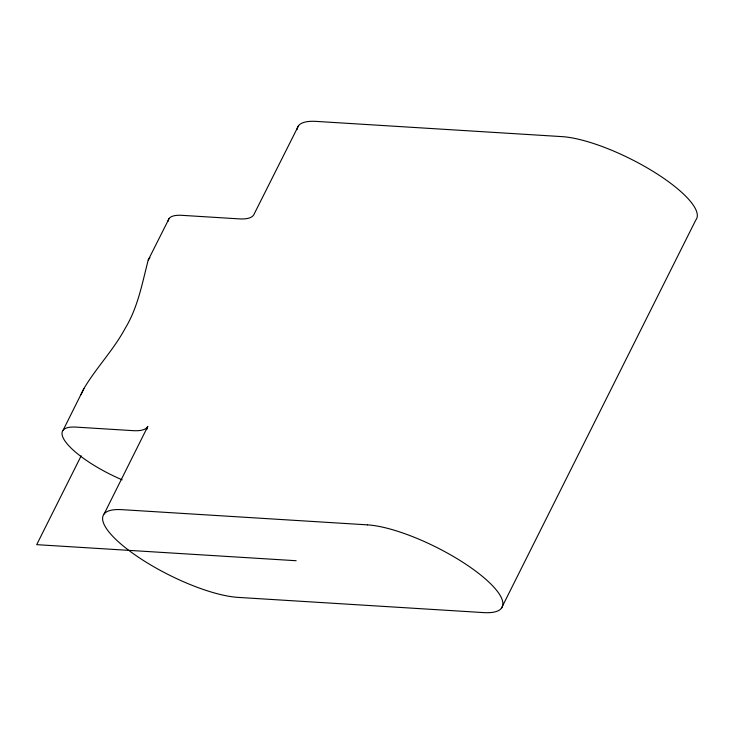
<?xml version="1.0" encoding="UTF-8"?>
<svg xmlns="http://www.w3.org/2000/svg" width="734" height="734" viewBox="0 0 734 734"><rect width="100%" height="100%" fill="white"/><g stroke="black" fill="none" stroke-linecap="round" stroke-linejoin="round"><path stroke-width="1.1" d="M169.169 218.429L148.213 260.056C142.203 283.251 137.919 307.408 125.248 328.245C113.687 349.834 96.374 367.55 83.915 388.534L63.124 430.207M80.988 394.653L83.915 388.534M104.118 513.956L147.736 426.546A68.546 19.24 26.6 0 1 133.028 430.647L75.941 427.115A61.693 17.313 26.6 0 0 67.913 444.749A61.693 17.313 26.6 0 0 122.193 479.834M81.208 455.777L36.7 544.656L296.151 560.721M501.377 608.303L695.795 220.044A85.685 24.048 26.6 0 0 654.361 172.187A85.685 24.048 26.6 0 0 561.923 136.616L316.345 121.404A85.685 24.048 26.6 0 0 297.031 129.634M298.536 125.697L253.781 214.768A68.546 19.24 26.6 0 1 239.082 218.87L181.986 215.337A61.693 17.313 26.6 0 0 168.086 221.264M148.213 260.056L149.947 257.606M146.8 429.647A85.685 24.048 26.6 0 1 147.736 426.546M367.505 524.865L121.927 509.662A85.685 24.048 26.6 0 0 128.789 550.353A85.685 24.048 26.6 0 0 237.99 597.384L483.568 612.596A85.685 24.048 26.6 0 0 476.696 571.896A85.685 24.048 26.6 0 0 367.505 524.865"/></g></svg>
